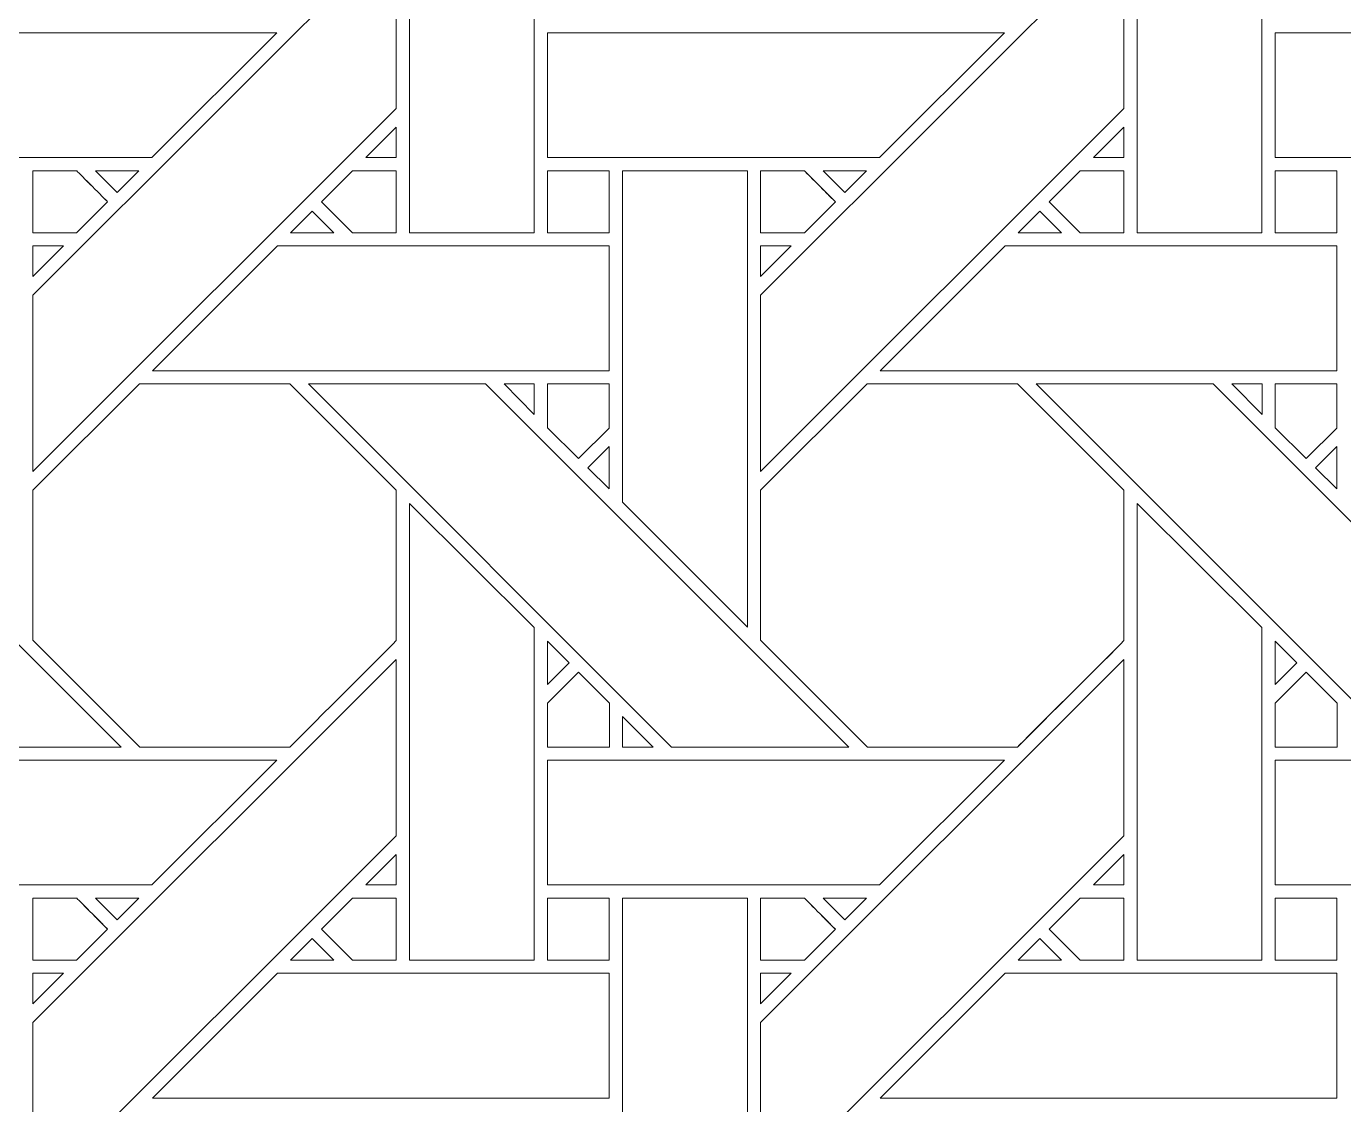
# Model space of a CAD drawing. Header units: inches. Extents: x 4.4 to 20.4, y 1.1 to 17.1.
# Drawn here: x 11.663 to 13.38, y 5.071 to 6.477 of the extents above; entities that cross this region are included whole.
import ezdxf

# ---------------------------------------------------------------- set-up
doc = ezdxf.new("R2010")
doc.units = ezdxf.units.IN
doc.header["$MEASUREMENT"] = 0
doc.layers.add('Design', color=7, linetype='Continuous', lineweight=0)

msp = doc.modelspace()

# ---------------------------------------------------------------- linework, layer by layer
at = {"layer": 'Design'}
for points, knots in [([(12.3829, 17.0948), (7.9646, 17.0948), (4.3829, 13.513), (4.3829, 9.0948), (4.3829, 4.6765), (7.9646, 1.0948), (12.3829, 1.0948), (16.8011, 1.0948), (20.3829, 4.6765), (20.3829, 9.0948), (20.3829, 13.513), (16.8011, 17.0948), (12.3829, 17.0948)], [0, 0, 0, 0, 1, 1, 1, 2, 2, 2, 3, 3, 3, 4, 4, 4, 4]), ([(12.3829, 16.2388), (8.4373, 16.2388), (5.2388, 13.0403), (5.2388, 9.0948), (5.2388, 5.1492), (8.4373, 1.9507), (12.3829, 1.9507), (16.3284, 1.9507), (19.5269, 5.1492), (19.5269, 9.0948), (19.5269, 13.0403), (16.3284, 16.2388), (12.3829, 16.2388)], [0, 0, 0, 0, 1, 1, 1, 2, 2, 2, 3, 3, 3, 4, 4, 4, 4]), ([(12.3252, 6.6419), (12.3252, 6.6419), (12.3252, 6.2082), (12.3252, 6.2082), (12.3252, 6.2082), (12.1625, 6.2082), (12.1625, 6.2082), (12.1625, 6.2082), (12.1625, 6.8041), (12.1625, 6.8041), (12.1625, 6.8041), (12.3252, 6.6419), (12.3252, 6.6419)], [0, 0, 0, 0, 1, 1, 1, 2, 2, 2, 3, 3, 3, 4, 4, 4, 4]), ([(13.274, 6.6419), (13.274, 6.6419), (13.274, 6.2082), (13.274, 6.2082), (13.274, 6.2082), (13.1112, 6.2082), (13.1112, 6.2082), (13.1112, 6.2082), (13.1112, 6.8041), (13.1112, 6.8041), (13.1112, 6.8041), (13.274, 6.6419), (13.274, 6.6419)], [0, 0, 0, 0, 1, 1, 1, 2, 2, 2, 3, 3, 3, 4, 4, 4, 4]), ([(11.6717, 6.1269), (11.6717, 6.1269), (12.1453, 6.6005), (12.1453, 6.6005), (12.1453, 6.6005), (12.1453, 6.3705), (12.1453, 6.3705), (12.1453, 6.3705), (11.6717, 5.8968), (11.6717, 5.8968), (11.6717, 5.8968), (11.6717, 6.1269), (11.6717, 6.1269)], [0, 0, 0, 0, 1, 1, 1, 2, 2, 2, 3, 3, 3, 4, 4, 4, 4]), ([(12.6204, 6.1269), (12.6204, 6.1269), (13.0941, 6.6005), (13.0941, 6.6005), (13.0941, 6.6005), (13.0941, 6.3705), (13.0941, 6.3705), (13.0941, 6.3705), (12.6204, 5.8968), (12.6204, 5.8968), (12.6204, 5.8968), (12.6204, 6.1269), (12.6204, 6.1269)], [0, 0, 0, 0, 1, 1, 1, 2, 2, 2, 3, 3, 3, 4, 4, 4, 4]), ([(11.3938, 6.3063), (11.3938, 6.3063), (11.3938, 6.469), (11.3938, 6.469), (11.3938, 6.469), (11.9895, 6.469), (11.9895, 6.469), (11.9895, 6.469), (11.8268, 6.3063), (11.8268, 6.3063), (11.8268, 6.3063), (11.3938, 6.3063), (11.3938, 6.3063)], [0, 0, 0, 0, 1, 1, 1, 2, 2, 2, 3, 3, 3, 4, 4, 4, 4]), ([(12.3425, 6.3063), (12.3425, 6.3063), (12.3425, 6.469), (12.3425, 6.469), (12.3425, 6.469), (12.9382, 6.469), (12.9382, 6.469), (12.9382, 6.469), (12.7755, 6.3063), (12.7755, 6.3063), (12.7755, 6.3063), (12.3425, 6.3063), (12.3425, 6.3063)], [0, 0, 0, 0, 1, 1, 1, 2, 2, 2, 3, 3, 3, 4, 4, 4, 4]), ([(13.2913, 6.3063), (13.2913, 6.3063), (13.2913, 6.469), (13.2913, 6.469), (13.2913, 6.469), (13.887, 6.469), (13.887, 6.469), (13.887, 6.469), (13.7242, 6.3063), (13.7242, 6.3063), (13.7242, 6.3063), (13.2913, 6.3063), (13.2913, 6.3063)], [0, 0, 0, 0, 1, 1, 1, 2, 2, 2, 3, 3, 3, 4, 4, 4, 4]), ([(12.1056, 6.3063), (12.1056, 6.3063), (12.1453, 6.3461), (12.1453, 6.3461), (12.1453, 6.3461), (12.1453, 6.3063), (12.1453, 6.3063), (12.1453, 6.3063), (12.1056, 6.3063), (12.1056, 6.3063)], [0, 0, 0, 0, 1, 1, 1, 2, 2, 2, 3, 3, 3, 3]), ([(13.0543, 6.3063), (13.0543, 6.3063), (13.0941, 6.3461), (13.0941, 6.3461), (13.0941, 6.3461), (13.0941, 6.3063), (13.0941, 6.3063), (13.0941, 6.3063), (13.0543, 6.3063), (13.0543, 6.3063)], [0, 0, 0, 0, 1, 1, 1, 2, 2, 2, 3, 3, 3, 3]), ([(11.6717, 6.2082), (11.6717, 6.2082), (11.6717, 6.289), (11.6717, 6.289), (11.6717, 6.289), (11.7287, 6.289), (11.7287, 6.289), (11.7339, 6.2839), (11.7646, 6.2531), (11.7691, 6.2486), (11.7691, 6.2486), (11.7286, 6.2082), (11.7286, 6.2082), (11.7286, 6.2082), (11.6717, 6.2082), (11.6717, 6.2082)], [0, 0, 0, 0, 1, 1, 1, 2, 2, 2, 3, 3, 3, 4, 4, 4, 5, 5, 5, 5]), ([(11.6717, 6.289), (11.6717, 6.289), (11.7287, 6.289), (11.7287, 6.289), (11.734, 6.2838), (11.7647, 6.253), (11.7691, 6.2486), (11.7691, 6.2486), (11.7286, 6.2082), (11.7286, 6.2082), (11.7286, 6.2082), (11.6717, 6.2082), (11.6717, 6.2082), (11.6717, 6.2082), (11.6717, 6.289), (11.6717, 6.289)], [0, 0, 0, 0, 1, 1, 1, 2, 2, 2, 3, 3, 3, 4, 4, 4, 5, 5, 5, 5]), ([(11.8096, 6.289), (11.8096, 6.289), (11.7813, 6.2608), (11.7813, 6.2608), (11.7813, 6.2608), (11.7531, 6.289), (11.7531, 6.289), (11.7531, 6.289), (11.8096, 6.289), (11.8096, 6.289)], [0, 0, 0, 0, 1, 1, 1, 2, 2, 2, 3, 3, 3, 3]), ([(12.0882, 6.2082), (12.0882, 6.2082), (12.0479, 6.2486), (12.0479, 6.2486), (12.0479, 6.2486), (12.0883, 6.289), (12.0883, 6.289), (12.0883, 6.289), (12.1453, 6.289), (12.1453, 6.289), (12.1453, 6.289), (12.1453, 6.2082), (12.1453, 6.2082), (12.1453, 6.2082), (12.0882, 6.2082), (12.0882, 6.2082)], [0, 0, 0, 0, 1, 1, 1, 2, 2, 2, 3, 3, 3, 4, 4, 4, 5, 5, 5, 5]), ([(12.0479, 6.2486), (12.0479, 6.2486), (12.0883, 6.289), (12.0883, 6.289), (12.0883, 6.289), (12.1453, 6.289), (12.1453, 6.289), (12.1453, 6.289), (12.1453, 6.2082), (12.1453, 6.2082), (12.1453, 6.2082), (12.0882, 6.2082), (12.0882, 6.2082), (12.0882, 6.2082), (12.0479, 6.2486), (12.0479, 6.2486)], [0, 0, 0, 0, 1, 1, 1, 2, 2, 2, 3, 3, 3, 4, 4, 4, 5, 5, 5, 5]), ([(12.3425, 6.289), (12.3425, 6.289), (12.4228, 6.289), (12.4228, 6.289), (12.4228, 6.289), (12.4228, 6.2082), (12.4228, 6.2082), (12.4228, 6.2082), (12.3425, 6.2082), (12.3425, 6.2082), (12.3425, 6.2082), (12.3425, 6.289), (12.3425, 6.289)], [0, 0, 0, 0, 1, 1, 1, 2, 2, 2, 3, 3, 3, 4, 4, 4, 4]), ([(12.4228, 6.289), (12.4228, 6.289), (12.4228, 6.2082), (12.4228, 6.2082), (12.4228, 6.2082), (12.3425, 6.2082), (12.3425, 6.2082), (12.3425, 6.2082), (12.3425, 6.289), (12.3425, 6.289), (12.3425, 6.289), (12.4228, 6.289), (12.4228, 6.289)], [0, 0, 0, 0, 1, 1, 1, 2, 2, 2, 3, 3, 3, 4, 4, 4, 4]), ([(12.6032, 6.289), (12.6032, 6.289), (12.6032, 5.6939), (12.6032, 5.6939), (12.6032, 5.6939), (12.4403, 5.8568), (12.4403, 5.8568), (12.4403, 5.8568), (12.4403, 6.289), (12.4403, 6.289), (12.4403, 6.289), (12.6032, 6.289), (12.6032, 6.289)], [0, 0, 0, 0, 1, 1, 1, 2, 2, 2, 3, 3, 3, 4, 4, 4, 4]), ([(12.6775, 6.289), (12.6826, 6.2839), (12.7134, 6.2531), (12.7178, 6.2486), (12.7178, 6.2486), (12.6774, 6.2082), (12.6774, 6.2082), (12.6774, 6.2082), (12.6204, 6.2082), (12.6204, 6.2082), (12.6204, 6.2082), (12.6204, 6.289), (12.6204, 6.289), (12.6204, 6.289), (12.6775, 6.289), (12.6775, 6.289)], [0, 0, 0, 0, 1, 1, 1, 2, 2, 2, 3, 3, 3, 4, 4, 4, 5, 5, 5, 5]), ([(12.6204, 6.289), (12.6204, 6.289), (12.6775, 6.289), (12.6775, 6.289), (12.6829, 6.2836), (12.7178, 6.2486), (12.7178, 6.2486), (12.7178, 6.2486), (12.6774, 6.2082), (12.6774, 6.2082), (12.6774, 6.2082), (12.6204, 6.2082), (12.6204, 6.2082), (12.6204, 6.2082), (12.6204, 6.289), (12.6204, 6.289)], [0, 0, 0, 0, 1, 1, 1, 2, 2, 2, 3, 3, 3, 4, 4, 4, 5, 5, 5, 5]), ([(12.7583, 6.289), (12.7583, 6.289), (12.73, 6.2608), (12.73, 6.2608), (12.73, 6.2608), (12.7018, 6.289), (12.7018, 6.289), (12.7018, 6.289), (12.7583, 6.289), (12.7583, 6.289)], [0, 0, 0, 0, 1, 1, 1, 2, 2, 2, 3, 3, 3, 3]), ([(13.0941, 6.289), (13.0941, 6.289), (13.0941, 6.2082), (13.0941, 6.2082), (13.0941, 6.2082), (13.037, 6.2082), (13.037, 6.2082), (13.037, 6.2082), (12.9966, 6.2486), (12.9966, 6.2486), (12.9966, 6.2486), (13.037, 6.289), (13.037, 6.289), (13.037, 6.289), (13.0941, 6.289), (13.0941, 6.289)], [0, 0, 0, 0, 1, 1, 1, 2, 2, 2, 3, 3, 3, 4, 4, 4, 5, 5, 5, 5]), ([(12.9966, 6.2486), (12.9966, 6.2486), (13.037, 6.289), (13.037, 6.289), (13.037, 6.289), (13.0941, 6.289), (13.0941, 6.289), (13.0941, 6.289), (13.0941, 6.2082), (13.0941, 6.2082), (13.0941, 6.2082), (13.037, 6.2082), (13.037, 6.2082), (13.037, 6.2082), (12.9966, 6.2486), (12.9966, 6.2486)], [0, 0, 0, 0, 1, 1, 1, 2, 2, 2, 3, 3, 3, 4, 4, 4, 5, 5, 5, 5]), ([(13.2913, 6.289), (13.2913, 6.289), (13.3715, 6.289), (13.3715, 6.289), (13.3715, 6.289), (13.3715, 6.2082), (13.3715, 6.2082), (13.3715, 6.2082), (13.2913, 6.2082), (13.2913, 6.2082), (13.2913, 6.2082), (13.2913, 6.289), (13.2913, 6.289)], [0, 0, 0, 0, 1, 1, 1, 2, 2, 2, 3, 3, 3, 4, 4, 4, 4]), ([(13.2913, 6.289), (13.2913, 6.289), (13.3715, 6.289), (13.3715, 6.289), (13.3715, 6.289), (13.3715, 6.2082), (13.3715, 6.2082), (13.3715, 6.2082), (13.2913, 6.2082), (13.2913, 6.2082), (13.2913, 6.2082), (13.2913, 6.289), (13.2913, 6.289)], [0, 0, 0, 0, 1, 1, 1, 2, 2, 2, 3, 3, 3, 4, 4, 4, 4]), ([(12.064, 6.2082), (12.064, 6.2082), (12.0075, 6.2082), (12.0075, 6.2082), (12.0075, 6.2082), (12.0358, 6.2365), (12.0358, 6.2365), (12.0358, 6.2365), (12.064, 6.2082), (12.064, 6.2082)], [0, 0, 0, 0, 1, 1, 1, 2, 2, 2, 3, 3, 3, 3]), ([(13.0127, 6.2082), (13.0127, 6.2082), (12.9562, 6.2082), (12.9562, 6.2082), (12.9562, 6.2082), (12.9845, 6.2365), (12.9845, 6.2365), (12.9845, 6.2365), (13.0127, 6.2082), (13.0127, 6.2082)], [0, 0, 0, 0, 1, 1, 1, 2, 2, 2, 3, 3, 3, 3]), ([(11.7115, 6.1911), (11.7115, 6.1911), (11.6717, 6.1513), (11.6717, 6.1513), (11.6717, 6.1513), (11.6717, 6.1911), (11.6717, 6.1911), (11.6717, 6.1911), (11.7115, 6.1911), (11.7115, 6.1911)], [0, 0, 0, 0, 1, 1, 1, 2, 2, 2, 3, 3, 3, 3]), ([(11.8275, 6.0283), (11.8275, 6.0283), (11.9904, 6.1911), (11.9904, 6.1911), (11.9904, 6.1911), (12.4228, 6.1911), (12.4228, 6.1911), (12.4228, 6.1911), (12.4228, 6.0283), (12.4228, 6.0283), (12.4228, 6.0283), (11.8275, 6.0283), (11.8275, 6.0283)], [0, 0, 0, 0, 1, 1, 1, 2, 2, 2, 3, 3, 3, 4, 4, 4, 4]), ([(12.6602, 6.1911), (12.6602, 6.1911), (12.6204, 6.1513), (12.6204, 6.1513), (12.6204, 6.1513), (12.6204, 6.1911), (12.6204, 6.1911), (12.6204, 6.1911), (12.6602, 6.1911), (12.6602, 6.1911)], [0, 0, 0, 0, 1, 1, 1, 2, 2, 2, 3, 3, 3, 3]), ([(12.9391, 6.1911), (12.9391, 6.1911), (13.3715, 6.1911), (13.3715, 6.1911), (13.3715, 6.1911), (13.3715, 6.0283), (13.3715, 6.0283), (13.3715, 6.0283), (12.7762, 6.0283), (12.7762, 6.0283), (12.7762, 6.0283), (12.9391, 6.1911), (12.9391, 6.1911)], [0, 0, 0, 0, 1, 1, 1, 2, 2, 2, 3, 3, 3, 4, 4, 4, 4]), ([(11.0821, 6.0112), (11.0821, 6.0112), (11.313, 6.0112), (11.313, 6.0112), (11.313, 6.0112), (11.7867, 5.5375), (11.7867, 5.5375), (11.7867, 5.5375), (11.5556, 5.5375), (11.5556, 5.5375), (11.5556, 5.5375), (11.0821, 6.0112), (11.0821, 6.0112)], [0, 0, 0, 0, 1, 1, 1, 2, 2, 2, 3, 3, 3, 4, 4, 4, 4]), ([(12.0066, 5.5375), (12.0066, 5.5375), (11.8109, 5.5375), (11.8109, 5.5375), (11.8109, 5.5375), (11.6717, 5.6767), (11.6717, 5.6767), (11.6717, 5.6767), (11.6717, 5.8724), (11.6717, 5.8724), (11.6717, 5.8724), (11.8104, 6.0111), (11.8104, 6.0111), (11.8104, 6.0111), (12.0066, 6.0111), (12.0066, 6.0111), (12.0066, 6.0111), (12.1453, 5.8724), (12.1453, 5.8724), (12.1453, 5.8724), (12.1453, 5.6762), (12.1453, 5.6762), (12.1275, 5.6582), (12.0156, 5.5465), (12.0066, 5.5375)], [0, 0, 0, 0, 1, 1, 1, 2, 2, 2, 3, 3, 3, 4, 4, 4, 5, 5, 5, 6, 6, 6, 7, 7, 7, 8, 8, 8, 8]), ([(11.6717, 5.6767), (11.6717, 5.6767), (11.6717, 5.8724), (11.6717, 5.8724), (11.6717, 5.8724), (11.8104, 6.0111), (11.8104, 6.0111), (11.8104, 6.0111), (12.0066, 6.0111), (12.0066, 6.0111), (12.0066, 6.0111), (12.1453, 5.8724), (12.1453, 5.8724), (12.1453, 5.8724), (12.1453, 5.6762), (12.1453, 5.6762), (12.1275, 5.6582), (12.0156, 5.5465), (12.0066, 5.5375), (12.0066, 5.5375), (11.8109, 5.5375), (11.8109, 5.5375), (11.8109, 5.5375), (11.6717, 5.6767), (11.6717, 5.6767)], [0, 0, 0, 0, 1, 1, 1, 2, 2, 2, 3, 3, 3, 4, 4, 4, 5, 5, 5, 6, 6, 6, 7, 7, 7, 8, 8, 8, 8]), ([(12.0308, 6.0112), (12.0308, 6.0112), (12.2618, 6.0112), (12.2618, 6.0112), (12.2618, 6.0112), (12.7354, 5.5375), (12.7354, 5.5375), (12.7354, 5.5375), (12.5044, 5.5375), (12.5044, 5.5375), (12.5044, 5.5375), (12.0308, 6.0112), (12.0308, 6.0112)], [0, 0, 0, 0, 1, 1, 1, 2, 2, 2, 3, 3, 3, 4, 4, 4, 4]), ([(12.3253, 6.0111), (12.3253, 6.0111), (12.3253, 5.9713), (12.3253, 5.9713), (12.3253, 5.9713), (12.2859, 6.0111), (12.2859, 6.0111), (12.2859, 6.0111), (12.3253, 6.0111), (12.3253, 6.0111)], [0, 0, 0, 0, 1, 1, 1, 2, 2, 2, 3, 3, 3, 3]), ([(12.4228, 6.0111), (12.4228, 6.0111), (12.4228, 5.9535), (12.4228, 5.9535), (12.4228, 5.9535), (12.3828, 5.9136), (12.3828, 5.9136), (12.3828, 5.9136), (12.3425, 5.9539), (12.3425, 5.9539), (12.3425, 5.9539), (12.3425, 6.0111), (12.3425, 6.0111), (12.3425, 6.0111), (12.4228, 6.0111), (12.4228, 6.0111)], [0, 0, 0, 0, 1, 1, 1, 2, 2, 2, 3, 3, 3, 4, 4, 4, 5, 5, 5, 5]), ([(12.3828, 5.9136), (12.3828, 5.9136), (12.3425, 5.9539), (12.3425, 5.9539), (12.3425, 5.9539), (12.3425, 6.0111), (12.3425, 6.0111), (12.3425, 6.0111), (12.4228, 6.0111), (12.4228, 6.0111), (12.4228, 6.0111), (12.4228, 5.9535), (12.4228, 5.9535), (12.4228, 5.9535), (12.3828, 5.9136), (12.3828, 5.9136)], [0, 0, 0, 0, 1, 1, 1, 2, 2, 2, 3, 3, 3, 4, 4, 4, 5, 5, 5, 5]), ([(12.7591, 6.0111), (12.7591, 6.0111), (12.9553, 6.0111), (12.9553, 6.0111), (12.9553, 6.0111), (13.0941, 5.8724), (13.0941, 5.8724), (13.0941, 5.8724), (13.0941, 5.6762), (13.0941, 5.6762), (13.0763, 5.6582), (12.9643, 5.5465), (12.9553, 5.5375), (12.9553, 5.5375), (12.7596, 5.5375), (12.7596, 5.5375), (12.7596, 5.5375), (12.6204, 5.6767), (12.6204, 5.6767), (12.6204, 5.6767), (12.6204, 5.8724), (12.6204, 5.8724), (12.6204, 5.8724), (12.7591, 6.0111), (12.7591, 6.0111)], [0, 0, 0, 0, 1, 1, 1, 2, 2, 2, 3, 3, 3, 4, 4, 4, 5, 5, 5, 6, 6, 6, 7, 7, 7, 8, 8, 8, 8]), ([(12.6204, 5.6767), (12.6204, 5.6767), (12.6204, 5.8724), (12.6204, 5.8724), (12.6204, 5.8724), (12.7591, 6.0111), (12.7591, 6.0111), (12.7591, 6.0111), (12.9553, 6.0111), (12.9553, 6.0111), (12.9553, 6.0111), (13.0941, 5.8724), (13.0941, 5.8724), (13.0941, 5.8724), (13.0941, 5.6762), (13.0941, 5.6762), (13.0756, 5.6576), (12.9638, 5.546), (12.9553, 5.5375), (12.9553, 5.5375), (12.7596, 5.5375), (12.7596, 5.5375), (12.7596, 5.5375), (12.6204, 5.6767), (12.6204, 5.6767)], [0, 0, 0, 0, 1, 1, 1, 2, 2, 2, 3, 3, 3, 4, 4, 4, 5, 5, 5, 6, 6, 6, 7, 7, 7, 8, 8, 8, 8]), ([(12.9795, 6.0112), (12.9795, 6.0112), (13.2105, 6.0112), (13.2105, 6.0112), (13.2105, 6.0112), (13.6841, 5.5375), (13.6841, 5.5375), (13.6841, 5.5375), (13.4531, 5.5375), (13.4531, 5.5375), (13.4531, 5.5375), (12.9795, 6.0112), (12.9795, 6.0112)], [0, 0, 0, 0, 1, 1, 1, 2, 2, 2, 3, 3, 3, 4, 4, 4, 4]), ([(13.2741, 6.0111), (13.2741, 6.0111), (13.2741, 5.9713), (13.2741, 5.9713), (13.2741, 5.9713), (13.2346, 6.0111), (13.2346, 6.0111), (13.2346, 6.0111), (13.2741, 6.0111), (13.2741, 6.0111)], [0, 0, 0, 0, 1, 1, 1, 2, 2, 2, 3, 3, 3, 3]), ([(13.3715, 6.0111), (13.3715, 6.0111), (13.3715, 5.9535), (13.3715, 5.9535), (13.3715, 5.9535), (13.3316, 5.9136), (13.3316, 5.9136), (13.3316, 5.9136), (13.2913, 5.9539), (13.2913, 5.9539), (13.2913, 5.9539), (13.2913, 6.0111), (13.2913, 6.0111), (13.2913, 6.0111), (13.3715, 6.0111), (13.3715, 6.0111)], [0, 0, 0, 0, 1, 1, 1, 2, 2, 2, 3, 3, 3, 4, 4, 4, 5, 5, 5, 5]), ([(13.3316, 5.9136), (13.3316, 5.9136), (13.2913, 5.9539), (13.2913, 5.9539), (13.2913, 5.9539), (13.2913, 6.0111), (13.2913, 6.0111), (13.2913, 6.0111), (13.3715, 6.0111), (13.3715, 6.0111), (13.3715, 6.0111), (13.3715, 5.9535), (13.3715, 5.9535), (13.3715, 5.9535), (13.3316, 5.9136), (13.3316, 5.9136)], [0, 0, 0, 0, 1, 1, 1, 2, 2, 2, 3, 3, 3, 4, 4, 4, 5, 5, 5, 5]), ([(12.4228, 5.9293), (12.4228, 5.9293), (12.4228, 5.8741), (12.4228, 5.8741), (12.4228, 5.8741), (12.395, 5.9015), (12.395, 5.9015), (12.395, 5.9015), (12.4228, 5.9293), (12.4228, 5.9293)], [0, 0, 0, 0, 1, 1, 1, 2, 2, 2, 3, 3, 3, 3]), ([(13.3715, 5.9293), (13.3715, 5.9293), (13.3715, 5.8741), (13.3715, 5.8741), (13.3715, 5.8741), (13.3438, 5.9015), (13.3438, 5.9015), (13.3438, 5.9015), (13.3715, 5.9293), (13.3715, 5.9293)], [0, 0, 0, 0, 1, 1, 1, 2, 2, 2, 3, 3, 3, 3]), ([(12.3252, 5.6932), (12.3252, 5.6932), (12.3252, 5.2595), (12.3252, 5.2595), (12.3252, 5.2595), (12.1625, 5.2595), (12.1625, 5.2595), (12.1625, 5.2595), (12.1625, 5.8553), (12.1625, 5.8553), (12.1625, 5.8553), (12.3252, 5.6932), (12.3252, 5.6932)], [0, 0, 0, 0, 1, 1, 1, 2, 2, 2, 3, 3, 3, 4, 4, 4, 4]), ([(13.274, 5.6932), (13.274, 5.6932), (13.274, 5.2595), (13.274, 5.2595), (13.274, 5.2595), (13.1112, 5.2595), (13.1112, 5.2595), (13.1112, 5.2595), (13.1112, 5.8553), (13.1112, 5.8553), (13.1112, 5.8553), (13.274, 5.6932), (13.274, 5.6932)], [0, 0, 0, 0, 1, 1, 1, 2, 2, 2, 3, 3, 3, 4, 4, 4, 4]), ([(12.3425, 5.6189), (12.3425, 5.6189), (12.3425, 5.6757), (12.3425, 5.6757), (12.3425, 5.6757), (12.3707, 5.6471), (12.3707, 5.6471), (12.3707, 5.6471), (12.3425, 5.6189), (12.3425, 5.6189)], [0, 0, 0, 0, 1, 1, 1, 2, 2, 2, 3, 3, 3, 3]), ([(13.2913, 5.6189), (13.2913, 5.6189), (13.2913, 5.6757), (13.2913, 5.6757), (13.2913, 5.6757), (13.3195, 5.6471), (13.3195, 5.6471), (13.3195, 5.6471), (13.2913, 5.6189), (13.2913, 5.6189)], [0, 0, 0, 0, 1, 1, 1, 2, 2, 2, 3, 3, 3, 3]), ([(11.6717, 5.1782), (11.6717, 5.1782), (12.1453, 5.6518), (12.1453, 5.6518), (12.1453, 5.6518), (12.1453, 5.4217), (12.1453, 5.4217), (12.1453, 5.4217), (11.6717, 4.9481), (11.6717, 4.9481), (11.6717, 4.9481), (11.6717, 5.1782), (11.6717, 5.1782)], [0, 0, 0, 0, 1, 1, 1, 2, 2, 2, 3, 3, 3, 4, 4, 4, 4]), ([(12.6204, 5.1782), (12.6204, 5.1782), (13.0941, 5.6518), (13.0941, 5.6518), (13.0941, 5.6518), (13.0941, 5.4217), (13.0941, 5.4217), (13.0941, 5.4217), (12.6204, 4.9481), (12.6204, 4.9481), (12.6204, 4.9481), (12.6204, 5.1782), (12.6204, 5.1782)], [0, 0, 0, 0, 1, 1, 1, 2, 2, 2, 3, 3, 3, 4, 4, 4, 4]), ([(12.3425, 5.5372), (12.3425, 5.5372), (12.3425, 5.5945), (12.3425, 5.5945), (12.3425, 5.5945), (12.3829, 5.6349), (12.3829, 5.6349), (12.3829, 5.6349), (12.4232, 5.5945), (12.4232, 5.5945), (12.4232, 5.5945), (12.4232, 5.5372), (12.4232, 5.5372), (12.4232, 5.5372), (12.3425, 5.5372), (12.3425, 5.5372)], [0, 0, 0, 0, 1, 1, 1, 2, 2, 2, 3, 3, 3, 4, 4, 4, 5, 5, 5, 5]), ([(12.3829, 5.6349), (12.3829, 5.6349), (12.4232, 5.5945), (12.4232, 5.5945), (12.4232, 5.5945), (12.4232, 5.5372), (12.4232, 5.5372), (12.4232, 5.5372), (12.3425, 5.5372), (12.3425, 5.5372), (12.3425, 5.5372), (12.3425, 5.5945), (12.3425, 5.5945), (12.3425, 5.5945), (12.3829, 5.6349), (12.3829, 5.6349)], [0, 0, 0, 0, 1, 1, 1, 2, 2, 2, 3, 3, 3, 4, 4, 4, 5, 5, 5, 5]), ([(13.2913, 5.5372), (13.2913, 5.5372), (13.2913, 5.5945), (13.2913, 5.5945), (13.2913, 5.5945), (13.3316, 5.6349), (13.3316, 5.6349), (13.3316, 5.6349), (13.3719, 5.5945), (13.3719, 5.5945), (13.3719, 5.5945), (13.3719, 5.5372), (13.3719, 5.5372), (13.3719, 5.5372), (13.2913, 5.5372), (13.2913, 5.5372)], [0, 0, 0, 0, 1, 1, 1, 2, 2, 2, 3, 3, 3, 4, 4, 4, 5, 5, 5, 5]), ([(13.3316, 5.6349), (13.3316, 5.6349), (13.3719, 5.5945), (13.3719, 5.5945), (13.3719, 5.5945), (13.3719, 5.5372), (13.3719, 5.5372), (13.3719, 5.5372), (13.2913, 5.5372), (13.2913, 5.5372), (13.2913, 5.5372), (13.2913, 5.5945), (13.2913, 5.5945), (13.2913, 5.5945), (13.3316, 5.6349), (13.3316, 5.6349)], [0, 0, 0, 0, 1, 1, 1, 2, 2, 2, 3, 3, 3, 4, 4, 4, 5, 5, 5, 5]), ([(12.4802, 5.5375), (12.4802, 5.5375), (12.4405, 5.5375), (12.4405, 5.5375), (12.4405, 5.5375), (12.4405, 5.5773), (12.4405, 5.5773), (12.4405, 5.5773), (12.4802, 5.5375), (12.4802, 5.5375)], [0, 0, 0, 0, 1, 1, 1, 2, 2, 2, 3, 3, 3, 3]), ([(11.3938, 5.3576), (11.3938, 5.3576), (11.3938, 5.5202), (11.3938, 5.5202), (11.3938, 5.5202), (11.9895, 5.5202), (11.9895, 5.5202), (11.9895, 5.5202), (11.8268, 5.3576), (11.8268, 5.3576), (11.8268, 5.3576), (11.3938, 5.3576), (11.3938, 5.3576)], [0, 0, 0, 0, 1, 1, 1, 2, 2, 2, 3, 3, 3, 4, 4, 4, 4]), ([(12.3425, 5.3576), (12.3425, 5.3576), (12.3425, 5.5203), (12.3425, 5.5203), (12.3425, 5.5203), (12.9382, 5.5203), (12.9382, 5.5203), (12.9382, 5.5203), (12.7755, 5.3576), (12.7755, 5.3576), (12.7755, 5.3576), (12.3425, 5.3576), (12.3425, 5.3576)], [0, 0, 0, 0, 1, 1, 1, 2, 2, 2, 3, 3, 3, 4, 4, 4, 4]), ([(13.2913, 5.3576), (13.2913, 5.3576), (13.2913, 5.5203), (13.2913, 5.5203), (13.2913, 5.5203), (13.887, 5.5203), (13.887, 5.5203), (13.887, 5.5203), (13.7242, 5.3576), (13.7242, 5.3576), (13.7242, 5.3576), (13.2913, 5.3576), (13.2913, 5.3576)], [0, 0, 0, 0, 1, 1, 1, 2, 2, 2, 3, 3, 3, 4, 4, 4, 4]), ([(12.1056, 5.3576), (12.1056, 5.3576), (12.1453, 5.3973), (12.1453, 5.3973), (12.1453, 5.3973), (12.1453, 5.3576), (12.1453, 5.3576), (12.1453, 5.3576), (12.1056, 5.3576), (12.1056, 5.3576)], [0, 0, 0, 0, 1, 1, 1, 2, 2, 2, 3, 3, 3, 3]), ([(13.0543, 5.3576), (13.0543, 5.3576), (13.0941, 5.3973), (13.0941, 5.3973), (13.0941, 5.3973), (13.0941, 5.3576), (13.0941, 5.3576), (13.0941, 5.3576), (13.0543, 5.3576), (13.0543, 5.3576)], [0, 0, 0, 0, 1, 1, 1, 2, 2, 2, 3, 3, 3, 3]), ([(11.6717, 5.2595), (11.6717, 5.2595), (11.6717, 5.3403), (11.6717, 5.3403), (11.6717, 5.3403), (11.7287, 5.3403), (11.7287, 5.3403), (11.7339, 5.3351), (11.7646, 5.3043), (11.7691, 5.2999), (11.7691, 5.2999), (11.7286, 5.2595), (11.7286, 5.2595), (11.7286, 5.2595), (11.6717, 5.2595), (11.6717, 5.2595)], [0, 0, 0, 0, 1, 1, 1, 2, 2, 2, 3, 3, 3, 4, 4, 4, 5, 5, 5, 5]), ([(11.6717, 5.3403), (11.6717, 5.3403), (11.7287, 5.3403), (11.7287, 5.3403), (11.734, 5.335), (11.7649, 5.3041), (11.7691, 5.2999), (11.7691, 5.2999), (11.7286, 5.2595), (11.7286, 5.2595), (11.7286, 5.2595), (11.6717, 5.2595), (11.6717, 5.2595), (11.6717, 5.2595), (11.6717, 5.3403), (11.6717, 5.3403)], [0, 0, 0, 0, 1, 1, 1, 2, 2, 2, 3, 3, 3, 4, 4, 4, 5, 5, 5, 5]), ([(11.8096, 5.3403), (11.8096, 5.3403), (11.7813, 5.3121), (11.7813, 5.3121), (11.7813, 5.3121), (11.7531, 5.3403), (11.7531, 5.3403), (11.7531, 5.3403), (11.8096, 5.3403), (11.8096, 5.3403)], [0, 0, 0, 0, 1, 1, 1, 2, 2, 2, 3, 3, 3, 3]), ([(12.0882, 5.2595), (12.0882, 5.2595), (12.0479, 5.2998), (12.0479, 5.2998), (12.0479, 5.2998), (12.0883, 5.3403), (12.0883, 5.3403), (12.0883, 5.3403), (12.1453, 5.3403), (12.1453, 5.3403), (12.1453, 5.3403), (12.1453, 5.2595), (12.1453, 5.2595), (12.1453, 5.2595), (12.0882, 5.2595), (12.0882, 5.2595)], [0, 0, 0, 0, 1, 1, 1, 2, 2, 2, 3, 3, 3, 4, 4, 4, 5, 5, 5, 5]), ([(12.0479, 5.2998), (12.0479, 5.2998), (12.0883, 5.3403), (12.0883, 5.3403), (12.0883, 5.3403), (12.1453, 5.3403), (12.1453, 5.3403), (12.1453, 5.3403), (12.1453, 5.2595), (12.1453, 5.2595), (12.1453, 5.2595), (12.0882, 5.2595), (12.0882, 5.2595), (12.0882, 5.2595), (12.0479, 5.2998), (12.0479, 5.2998)], [0, 0, 0, 0, 1, 1, 1, 2, 2, 2, 3, 3, 3, 4, 4, 4, 5, 5, 5, 5]), ([(12.3425, 5.3403), (12.3425, 5.3403), (12.4228, 5.3403), (12.4228, 5.3403), (12.4228, 5.3403), (12.4228, 5.2595), (12.4228, 5.2595), (12.4228, 5.2595), (12.3425, 5.2595), (12.3425, 5.2595), (12.3425, 5.2595), (12.3425, 5.3403), (12.3425, 5.3403)], [0, 0, 0, 0, 1, 1, 1, 2, 2, 2, 3, 3, 3, 4, 4, 4, 4]), ([(12.4228, 5.3403), (12.4228, 5.3403), (12.4228, 5.2595), (12.4228, 5.2595), (12.4228, 5.2595), (12.3425, 5.2595), (12.3425, 5.2595), (12.3425, 5.2595), (12.3425, 5.3403), (12.3425, 5.3403), (12.3425, 5.3403), (12.4228, 5.3403), (12.4228, 5.3403)], [0, 0, 0, 0, 1, 1, 1, 2, 2, 2, 3, 3, 3, 4, 4, 4, 4]), ([(12.6032, 5.3403), (12.6032, 5.3403), (12.6032, 4.7452), (12.6032, 4.7452), (12.6032, 4.7452), (12.4403, 4.9081), (12.4403, 4.9081), (12.4403, 4.9081), (12.4403, 5.3403), (12.4403, 5.3403), (12.4403, 5.3403), (12.6032, 5.3403), (12.6032, 5.3403)], [0, 0, 0, 0, 1, 1, 1, 2, 2, 2, 3, 3, 3, 4, 4, 4, 4]), ([(12.6775, 5.3403), (12.6826, 5.3351), (12.7134, 5.3043), (12.7178, 5.2999), (12.7178, 5.2999), (12.6774, 5.2595), (12.6774, 5.2595), (12.6774, 5.2595), (12.6204, 5.2595), (12.6204, 5.2595), (12.6204, 5.2595), (12.6204, 5.3403), (12.6204, 5.3403), (12.6204, 5.3403), (12.6775, 5.3403), (12.6775, 5.3403)], [0, 0, 0, 0, 1, 1, 1, 2, 2, 2, 3, 3, 3, 4, 4, 4, 5, 5, 5, 5]), ([(12.7178, 5.2999), (12.7178, 5.2999), (12.6774, 5.2595), (12.6774, 5.2595), (12.6774, 5.2595), (12.6204, 5.2595), (12.6204, 5.2595), (12.6204, 5.2595), (12.6204, 5.3403), (12.6204, 5.3403), (12.6204, 5.3403), (12.6775, 5.3403), (12.6775, 5.3403), (12.6828, 5.335), (12.7136, 5.3041), (12.7178, 5.2999)], [0, 0, 0, 0, 1, 1, 1, 2, 2, 2, 3, 3, 3, 4, 4, 4, 5, 5, 5, 5]), ([(12.7018, 5.3403), (12.7018, 5.3403), (12.7583, 5.3403), (12.7583, 5.3403), (12.7583, 5.3403), (12.73, 5.3121), (12.73, 5.3121), (12.73, 5.3121), (12.7018, 5.3403), (12.7018, 5.3403)], [0, 0, 0, 0, 1, 1, 1, 2, 2, 2, 3, 3, 3, 3]), ([(13.0941, 5.3403), (13.0941, 5.3403), (13.0941, 5.2595), (13.0941, 5.2595), (13.0941, 5.2595), (13.037, 5.2595), (13.037, 5.2595), (13.037, 5.2595), (12.9966, 5.2998), (12.9966, 5.2998), (12.9966, 5.2998), (13.037, 5.3403), (13.037, 5.3403), (13.037, 5.3403), (13.0941, 5.3403), (13.0941, 5.3403)], [0, 0, 0, 0, 1, 1, 1, 2, 2, 2, 3, 3, 3, 4, 4, 4, 5, 5, 5, 5]), ([(12.9966, 5.2998), (12.9966, 5.2998), (13.037, 5.3403), (13.037, 5.3403), (13.037, 5.3403), (13.0941, 5.3403), (13.0941, 5.3403), (13.0941, 5.3403), (13.0941, 5.2595), (13.0941, 5.2595), (13.0941, 5.2595), (13.037, 5.2595), (13.037, 5.2595), (13.037, 5.2595), (12.9966, 5.2998), (12.9966, 5.2998)], [0, 0, 0, 0, 1, 1, 1, 2, 2, 2, 3, 3, 3, 4, 4, 4, 5, 5, 5, 5]), ([(13.2913, 5.3403), (13.2913, 5.3403), (13.3715, 5.3403), (13.3715, 5.3403), (13.3715, 5.3403), (13.3715, 5.2595), (13.3715, 5.2595), (13.3715, 5.2595), (13.2913, 5.2595), (13.2913, 5.2595), (13.2913, 5.2595), (13.2913, 5.3403), (13.2913, 5.3403)], [0, 0, 0, 0, 1, 1, 1, 2, 2, 2, 3, 3, 3, 4, 4, 4, 4]), ([(13.3715, 5.3403), (13.3715, 5.3403), (13.3715, 5.2595), (13.3715, 5.2595), (13.3715, 5.2595), (13.2913, 5.2595), (13.2913, 5.2595), (13.2913, 5.2595), (13.2913, 5.3403), (13.2913, 5.3403), (13.2913, 5.3403), (13.3715, 5.3403), (13.3715, 5.3403)], [0, 0, 0, 0, 1, 1, 1, 2, 2, 2, 3, 3, 3, 4, 4, 4, 4]), ([(12.064, 5.2595), (12.064, 5.2595), (12.0075, 5.2595), (12.0075, 5.2595), (12.0075, 5.2595), (12.0358, 5.2878), (12.0358, 5.2878), (12.0358, 5.2878), (12.064, 5.2595), (12.064, 5.2595)], [0, 0, 0, 0, 1, 1, 1, 2, 2, 2, 3, 3, 3, 3]), ([(13.0127, 5.2595), (13.0127, 5.2595), (12.9562, 5.2595), (12.9562, 5.2595), (12.9562, 5.2595), (12.9845, 5.2878), (12.9845, 5.2878), (12.9845, 5.2878), (13.0127, 5.2595), (13.0127, 5.2595)], [0, 0, 0, 0, 1, 1, 1, 2, 2, 2, 3, 3, 3, 3]), ([(11.7115, 5.2424), (11.7115, 5.2424), (11.6717, 5.2025), (11.6717, 5.2025), (11.6717, 5.2025), (11.6717, 5.2424), (11.6717, 5.2424), (11.6717, 5.2424), (11.7115, 5.2424), (11.7115, 5.2424)], [0, 0, 0, 0, 1, 1, 1, 2, 2, 2, 3, 3, 3, 3]), ([(11.8275, 5.0796), (11.8275, 5.0796), (11.9904, 5.2424), (11.9904, 5.2424), (11.9904, 5.2424), (12.4228, 5.2424), (12.4228, 5.2424), (12.4228, 5.2424), (12.4228, 5.0796), (12.4228, 5.0796), (12.4228, 5.0796), (11.8275, 5.0796), (11.8275, 5.0796)], [0, 0, 0, 0, 1, 1, 1, 2, 2, 2, 3, 3, 3, 4, 4, 4, 4]), ([(12.6602, 5.2424), (12.6602, 5.2424), (12.6204, 5.2025), (12.6204, 5.2025), (12.6204, 5.2025), (12.6204, 5.2424), (12.6204, 5.2424), (12.6204, 5.2424), (12.6602, 5.2424), (12.6602, 5.2424)], [0, 0, 0, 0, 1, 1, 1, 2, 2, 2, 3, 3, 3, 3]), ([(12.7762, 5.0796), (12.7762, 5.0796), (12.9391, 5.2424), (12.9391, 5.2424), (12.9391, 5.2424), (13.3715, 5.2424), (13.3715, 5.2424), (13.3715, 5.2424), (13.3715, 5.0796), (13.3715, 5.0796), (13.3715, 5.0796), (12.7762, 5.0796), (12.7762, 5.0796)], [0, 0, 0, 0, 1, 1, 1, 2, 2, 2, 3, 3, 3, 4, 4, 4, 4])]:
    msp.add_open_spline(points, degree=3, knots=knots, dxfattribs=at)

doc.saveas('drawing.dxf')
